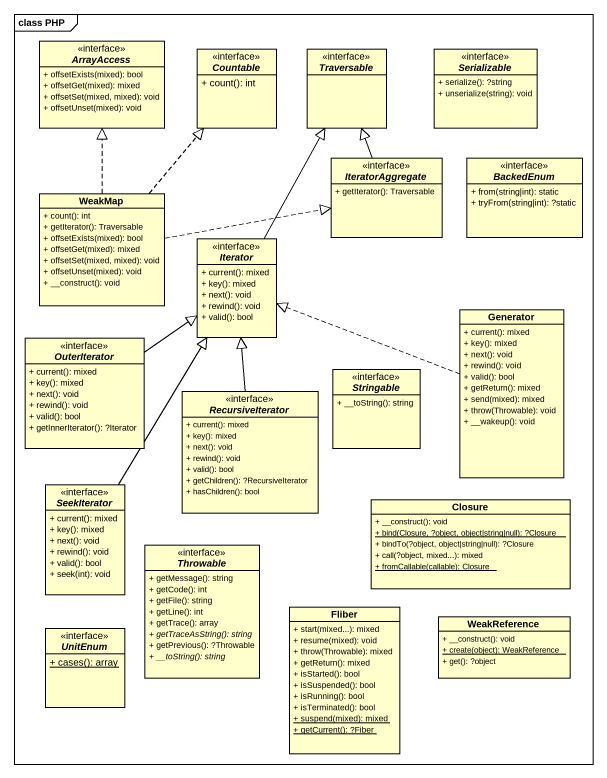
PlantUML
@startuml
mainframe class PHP
hide circle
hide empty members
skinparam classAttributeIconSize 0
interface ArrayAccess {
  + offsetExists(mixed): bool
  + offsetGet(mixed): mixed
  + offsetSet(mixed, mixed): void
  + offsetUnset(mixed): void
}
interface Countable {
  + count(): int
}
interface Traversable
interface Serializable {
  + serialize(): ?string
  + unserialize(string): void
}
interface IteratorAggregate {
  + getIterator(): Traversable
}
interface BackedEnum {
  + from(string|int): static
  + tryFrom(string|int): ?static
}
class WeakMap {
  + count(): int
  + getIterator(): Traversable
  + offsetExists(mixed): bool
  + offsetGet(mixed): mixed
  + offsetSet(mixed, mixed): void
  + offsetUnset(mixed): void
  + __construct(): void
}
interface Iterator {
  + current(): mixed
  + key(): mixed
  + next(): void
  + rewind(): void
  + valid(): bool
}
class Generator {
  + current(): mixed
  + key(): mixed
  + next(): void
  + rewind(): void
  + valid(): bool
  + getReturn(): mixed
  + send(mixed): mixed
  + throw(Throwable): void
  + __wakeup(): void
}
interface OuterIterator {
  + current(): mixed
  + key(): mixed
  + next(): void
  + rewind(): void
  + valid(): bool
  + getInnerIterator(): ?Iterator
}
interface RecursiveIterator {
  + current(): mixed
  + key(): mixed
  + next(): void
  + rewind(): void
  + valid(): bool
  + getChildren(): ?RecursiveIterator
  + hasChildren(): bool
}
interface Stringable {
  + __toString(): string
}
interface SeekIterator {
  + current(): mixed
  + key(): mixed
  + next(): void
  + rewind(): void
  + valid(): bool
  + seek(int): void
}
class Closure {
  + __construct(): void
  {static} + bind(Closure, ?object, object|string|null): ?Closure
  + bindTo(?object, object|string|null): ?Closure
  + call(?object, mixed...): mixed
  {static} + fromCallable(callable): Closure
}
interface Throwable {
  + getMessage(): string
  + getCode(): int
  + getFile(): string
  + getLine(): int
  + getTrace(): array
  {abstract} + getTraceAsString(): string
  + getPrevious(): ?Throwable
  {abstract} + __toString(): string
}
interface UnitEnum {
  {static} + cases(): array
}
class Fliber {
  + start(mixed...): mixed
  + resume(mixed): void
  + throw(Throwable): mixed
  + getReturn(): mixed
  + isStarted(): bool
  + isSuspended(): bool
  + isRunning(): bool
  + isTerminated(): bool
  {static} + suspend(mixed): mixed
  {static} + getCurrent(): ?Fiber
}
class WeakReference {
  + __construct(): void
  {static} + create(object): WeakReference
  + get(): ?object
}
IteratorAggregate -up-|> Traversable
WeakMap .up.|> ArrayAccess
WeakMap .up.|> Countable
WeakMap .right.|> IteratorAggregate
Iterator -up-|> Traversable
Generator .left.|> Iterator
OuterIterator -up-|> Iterator
RecursiveIterator -up-|> Iterator
SeekIterator -up-|> Iterator
@enduml
